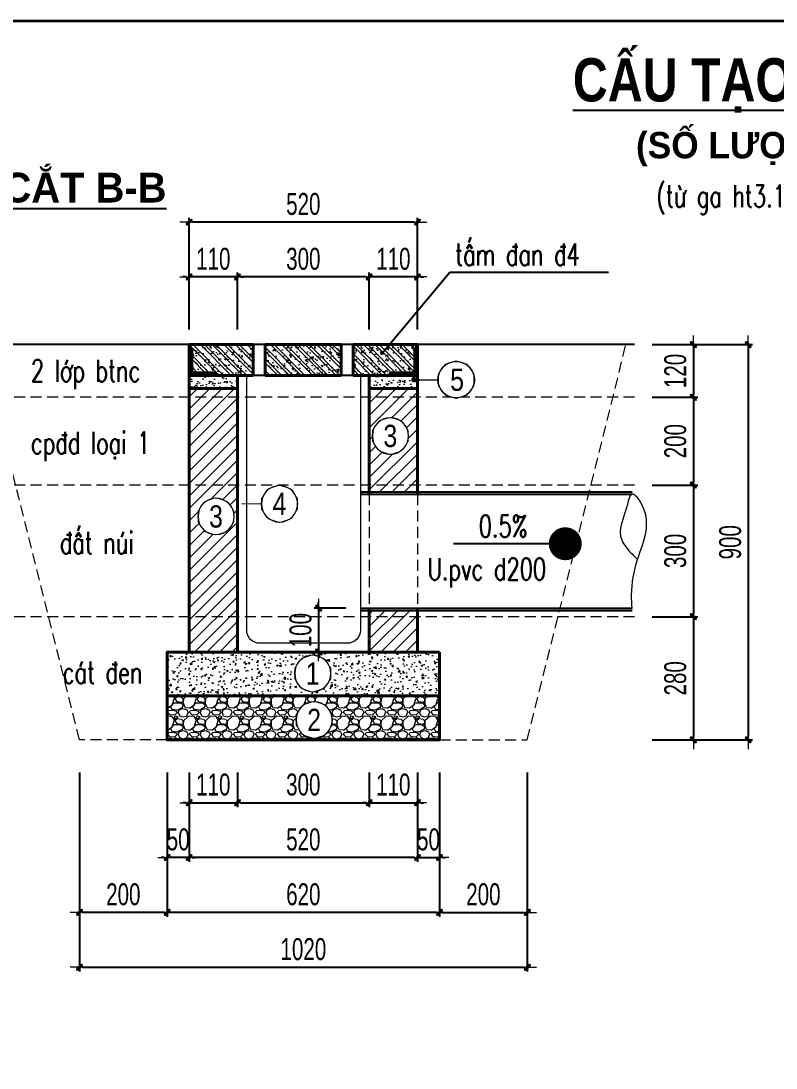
# Model space of a CAD drawing. Header units: inches. Extents: x -676 to 53517, y -16349 to 46516.
# Drawn here: x 27453 to 29173, y 11571 to 13956 of the extents above; entities that cross this region are included whole.
import ezdxf
from ezdxf.enums import TextEntityAlignment as Align

# ---------------------------------------------------------------- set-up
doc = ezdxf.new("R2010")
doc.units = ezdxf.units.IN
doc.header["$MEASUREMENT"] = 0
doc.set_wipeout_variables(frame=1)
doc.linetypes.add('HIDDEN', pattern=[0.375, 0.25, -0.125])
for name, color, linetype, lineweight in [('2 - Text2', 2, 'Continuous', 20), ('dim', 144, 'Continuous', 13), ('EG Net thay', 7, 'Continuous', 25), ('LC Dim', 8, 'Continuous', 18), ('LC Hatch', 252, 'Continuous', 9), ('LC ISO', 153, 'Continuous', 13), ('LC MANH DUT', 35, 'HIDDEN', 5), ('LC Net dam2', 6, 'Continuous', 40), ('LC Net manh', 9, 'Continuous', 5), ('LC Net thay', 7, 'Continuous', 25), ('LC Text1', 3, 'Continuous', 20), ('LC Text2', 7, 'Continuous', 25), ('THEP', 1, 'Continuous', 35)]:
    doc.layers.add(name, color=color, linetype=linetype, lineweight=lineweight)
doc.layers.add('ENTTNTHIETKE1', color=2, linetype='Continuous')
doc.styles.add('EG 1', font='')
doc.styles.add('General text 2', font='arial.ttf')
doc.styles.add('HOATBIF', font='hoatbif.shx', dxfattribs={"width": 0.7})
doc.styles.add('LC 1', font='')
doc.styles.add('LC 3', font='vnsimli.shx', dxfattribs={"width": 0.75})
doc.styles.add('LC3', font='', dxfattribs={"width": 0.8})
doc.styles.add('TXTDIM', font='', dxfattribs={"width": 0.7})
doc.styles.get('EG 1').set_extended_font_data('.VnAvantH', bold=True)
doc.styles.get('LC 1').set_extended_font_data('.VnAvantH', bold=True)
doc.styles.get('LC3').set_extended_font_data('.VnArialH', bold=True)
doc.styles.get('TXTDIM').set_extended_font_data('.VnArial')
doc.dimstyles.new('1-100(1-25)', dxfattribs={"dimscale": 25, "dimtxt": 2.5, "dimasz": 0.35, "dimexe": 0.5, "dimexo": 0, "dimgap": 0.8, "dimtad": 1, "dimdec": 0, "dimzin": 0, "dimdsep": 46, "dimtxsty": 'HOATBIF', "dimblk1": 'DOT', "dimblk2": 'DOT', "dimsah": 1, "dimcen": -1, "dimdle": 1, "dimclrd": 256, "dimclre": 256, "dimclrt": 4, "dimadec": 3, "dimazin": 2, "dimtfac": 0.333333, "dimtdec": 0, "dimtix": 1, "dimtmove": 2, "dimatfit": 3, "dimldrblk": 'DOT', "dimfxl": 1, "dimtvp": 0.833333, "dimtolj": 1, "dimtzin": 0, "dimarcsym": 0})
doc.dimstyles.new('DIM25', dxfattribs={"dimscale": 25, "dimtxt": 2.5, "dimasz": 0.3, "dimexe": 0.5, "dimexo": 0, "dimgap": 0.5, "dimtad": 1, "dimdec": 0, "dimzin": 12, "dimdsep": 46, "dimtxsty": 'TXTDIM', "dimblk": 'SLASH', "dimcen": 1.5, "dimclrd": 144, "dimclre": 144, "dimclrt": 1, "dimadec": 0, "dimazin": 0, "dimtfac": 1, "dimtdec": 0, "dimtix": 1, "dimtmove": 0, "dimatfit": 3, "dimldrblk": 'DOT', "dimfxl": 2, "dimtolj": 1, "dimtzin": 0, "dimlwd": 9, "dimlwe": 9, "dimarcsym": 1})

# ---------------------------------------------------------------- blocks, each defined once
blk = doc.blocks.new('*U66')
at = {"layer": 'Defpoints'}
blk.add_lwpolyline([(0, 4.25), (-2.5, 3.44), (-4.04, 1.31), (-4.04, -1.31), (-2.5, -3.44), (0, -4.25), (2.5, -3.44), (4.04, -1.31), (4.04, 1.31), (2.5, 3.44)], close=True, dxfattribs=at)
at = {"layer": 'LC Text1', "style": 'General text 2', "width": 0.8, "flags": 8}
blk.add_attdef('SYMBOL', text='', height=5.2, dxfattribs=at).set_placement((0, 0), align=Align.MIDDLE_CENTER)
blk.add_wipeout([(0, 4.25), (-2.5, 3.44), (-4.04, 1.31), (-4.04, -1.31), (-2.5, -3.44), (0, -4.25), (2.5, -3.44), (4.04, -1.31), (4.04, 1.31), (2.5, 3.44)]).dxf.layer = 'LC Net manh'
at = {"layer": 'LC ISO'}
blk.add_circle((0, 0), 4.25, dxfattribs=at)
blk = doc.blocks.new('DOT')
at = {"layer": 'LC Dim', "color": 4}
blk.add_line((-1, -1), (1, 1), dxfattribs=at)
at = {"layer": 'LC Dim'}
blk.add_line((-3, 0), (3, 0), dxfattribs=at)
at = {"layer": 'LC Dim', "color": 4}
blk.add_lwpolyline([(0.5, 1), (-1, -0.5), (-0.5, -1), (1, 0.5)], close=True, dxfattribs=at)
blk = doc.blocks.new('*D515')
at = {"layer": 'Defpoints', "color": 0, "transparency": 16777216}
for p in [(28246.4, 13373.2), (28246.4, 13253.1), (28356.4, 13253.1)]:
    blk.add_point(p, dxfattribs=at)
at = {"layer": 'LC Dim', "lineweight": -2, "transparency": 16777216}
for p, q in [((28239.4, 13373.2), (28232.4, 13373.2)), ((28246.4, 13253.1), (28246.4, 13383.2)), ((28356.4, 13373.2), (28246.4, 13373.2)), ((28356.4, 13253.1), (28356.4, 13383.2)), ((28363.4, 13373.2), (28370.4, 13373.2))]:
    blk.add_line(p, q, dxfattribs=at)
at = {"layer": 'LC Dim', "lineweight": -2, "transparency": 16777216, "xscale": 7, "yscale": 7, "zscale": 7}
blk.add_blockref('DOT', (28246.4, 13373.2), dxfattribs=at)
at = {"layer": 'LC Dim', "lineweight": -2, "transparency": 16777216, "xscale": 7, "yscale": 7, "zscale": 7, "rotation": 180}
blk.add_blockref('DOT', (28356.4, 13373.2), dxfattribs=at)
at = {"layer": 'LC Dim', "color": 4, "transparency": 16777216, "insert": (28301.4, 13414.2), "char_height": 50, "attachment_point": 5, "style": 'HOATBIF'}
blk.add_mtext('\\A1;110', dxfattribs=at)
blk = doc.blocks.new('_Dot')
at = {"color": 0, "linetype": 'ByBlock', "lineweight": -2}
blk.add_line((-0.5, 0), (-1, 0), dxfattribs=at)
at = {"color": 0, "linetype": 'ByBlock', "const_width": 0.5}
blk.add_lwpolyline([(-0.25, 0, 1), (0.25, 0, 1)], format="xyb", close=True, dxfattribs=at)
blk = doc.blocks.new('*D516')
at = {"layer": 'Defpoints', "color": 0, "transparency": 16777216}
for p in [(27946.4, 13373.2), (27946.4, 13253.1), (28246.4, 13253.1)]:
    blk.add_point(p, dxfattribs=at)
at = {"layer": 'LC Dim', "lineweight": -2, "transparency": 16777216}
for p, q in [((27946.4, 13253.1), (27946.4, 13383.2)), ((28239.4, 13373.2), (27953.4, 13373.2)), ((28246.4, 13253.1), (28246.4, 13383.2))]:
    blk.add_line(p, q, dxfattribs=at)
at = {"layer": 'LC Dim', "lineweight": -2, "transparency": 16777216, "xscale": 7, "yscale": 7, "zscale": 7, "rotation": 180}
blk.add_blockref('DOT', (27946.4, 13373.2), dxfattribs=at)
at = {"layer": 'LC Dim', "lineweight": -2, "transparency": 16777216, "xscale": 7, "yscale": 7, "zscale": 7}
blk.add_blockref('DOT', (28246.4, 13373.2), dxfattribs=at)
at = {"layer": 'LC Dim', "color": 4, "transparency": 16777216, "insert": (28096.4, 13414.2), "char_height": 50, "attachment_point": 5, "style": 'HOATBIF'}
blk.add_mtext('\\A1;300', dxfattribs=at)
blk = doc.blocks.new('*D517')
at = {"layer": 'Defpoints', "color": 0, "transparency": 16777216}
for p in [(27836.4, 13373.2), (27836.4, 13253.1), (27946.4, 13253.1)]:
    blk.add_point(p, dxfattribs=at)
at = {"layer": 'LC Dim', "lineweight": -2, "transparency": 16777216}
for p, q in [((27829.4, 13373.2), (27822.4, 13373.2)), ((27836.4, 13253.1), (27836.4, 13383.2)), ((27946.4, 13373.2), (27836.4, 13373.2)), ((27946.4, 13253.1), (27946.4, 13383.2)), ((27953.4, 13373.2), (27960.4, 13373.2))]:
    blk.add_line(p, q, dxfattribs=at)
at = {"layer": 'LC Dim', "lineweight": -2, "transparency": 16777216, "xscale": 7, "yscale": 7, "zscale": 7}
blk.add_blockref('DOT', (27836.4, 13373.2), dxfattribs=at)
at = {"layer": 'LC Dim', "lineweight": -2, "transparency": 16777216, "xscale": 7, "yscale": 7, "zscale": 7, "rotation": 180}
blk.add_blockref('DOT', (27946.4, 13373.2), dxfattribs=at)
at = {"layer": 'LC Dim', "color": 4, "transparency": 16777216, "insert": (27891.4, 13414.2), "char_height": 50, "attachment_point": 5, "style": 'HOATBIF'}
blk.add_mtext('\\A1;110', dxfattribs=at)
blk = doc.blocks.new('*D518')
at = {"layer": 'Defpoints', "color": 0, "transparency": 16777216}
for p in [(27836.4, 13498.2), (27836.4, 13253.1), (28356.4, 13253.1)]:
    blk.add_point(p, dxfattribs=at)
at = {"layer": 'LC Dim', "lineweight": -2, "transparency": 16777216}
for p, q in [((27836.4, 13253.1), (27836.4, 13508.2)), ((28356.4, 13253.1), (28356.4, 13508.2)), ((28349.4, 13498.2), (27843.4, 13498.2))]:
    blk.add_line(p, q, dxfattribs=at)
at = {"layer": 'LC Dim', "lineweight": -2, "transparency": 16777216, "xscale": 7, "yscale": 7, "zscale": 7, "rotation": 180}
blk.add_blockref('DOT', (27836.4, 13498.2), dxfattribs=at)
at = {"layer": 'LC Dim', "lineweight": -2, "transparency": 16777216, "xscale": 7, "yscale": 7, "zscale": 7}
blk.add_blockref('DOT', (28356.4, 13498.2), dxfattribs=at)
at = {"layer": 'LC Dim', "color": 4, "transparency": 16777216, "insert": (28096.4, 13539.2), "char_height": 50, "attachment_point": 5, "style": 'HOATBIF'}
blk.add_mtext('\\A1;520', dxfattribs=at)
blk = doc.blocks.new('*D519')
at = {"layer": 'Defpoints', "color": 0, "transparency": 16777216}
for p in [(27836.4, 12244.4), (28356.4, 12244.4), (27836.4, 12050.3)]:
    blk.add_point(p, dxfattribs=at)
at = {"layer": 'LC Dim', "lineweight": -2, "transparency": 16777216}
for p, q in [((27836.4, 12244.4), (27836.4, 12040.3)), ((28356.4, 12244.4), (28356.4, 12040.3)), ((28349.4, 12050.3), (27843.4, 12050.3))]:
    blk.add_line(p, q, dxfattribs=at)
at = {"layer": 'LC Dim', "lineweight": -2, "transparency": 16777216, "xscale": 7, "yscale": 7, "zscale": 7, "rotation": 180}
blk.add_blockref('DOT', (27836.4, 12050.3), dxfattribs=at)
at = {"layer": 'LC Dim', "lineweight": -2, "transparency": 16777216, "xscale": 7, "yscale": 7, "zscale": 7}
blk.add_blockref('DOT', (28356.4, 12050.3), dxfattribs=at)
at = {"layer": 'LC Dim', "color": 4, "transparency": 16777216, "insert": (28096.4, 12091.3), "char_height": 50, "attachment_point": 5, "style": 'HOATBIF'}
blk.add_mtext('\\A1;520', dxfattribs=at)
blk = doc.blocks.new('*D520')
at = {"layer": 'Defpoints', "color": 0, "transparency": 16777216}
for p in [(27786.4, 12244.4), (27836.4, 12244.4), (27786.4, 12050.3)]:
    blk.add_point(p, dxfattribs=at)
at = {"layer": 'LC Dim', "lineweight": -2, "transparency": 16777216}
for p, q in [((27786.4, 12244.4), (27786.4, 12040.3)), ((27836.4, 12244.4), (27836.4, 12040.3)), ((27779.4, 12050.3), (27772.4, 12050.3)), ((27836.4, 12050.3), (27786.4, 12050.3)), ((27843.4, 12050.3), (27850.4, 12050.3))]:
    blk.add_line(p, q, dxfattribs=at)
at = {"layer": 'LC Dim', "lineweight": -2, "transparency": 16777216, "xscale": 7, "yscale": 7, "zscale": 7}
blk.add_blockref('DOT', (27786.4, 12050.3), dxfattribs=at)
at = {"layer": 'LC Dim', "lineweight": -2, "transparency": 16777216, "xscale": 7, "yscale": 7, "zscale": 7, "rotation": 180}
blk.add_blockref('DOT', (27836.4, 12050.3), dxfattribs=at)
at = {"layer": 'LC Dim', "color": 4, "transparency": 16777216, "insert": (27811.4, 12091.3), "char_height": 50, "attachment_point": 5, "style": 'HOATBIF'}
blk.add_mtext('\\A1;50', dxfattribs=at)
blk = doc.blocks.new('*D521')
at = {"layer": 'Defpoints', "color": 0, "transparency": 16777216}
for p in [(28356.4, 12244.4), (28406.4, 12244.4), (28406.4, 12050.3)]:
    blk.add_point(p, dxfattribs=at)
at = {"layer": 'LC Dim', "lineweight": -2, "transparency": 16777216}
for p, q in [((28356.4, 12244.4), (28356.4, 12040.3)), ((28406.4, 12244.4), (28406.4, 12040.3)), ((28349.4, 12050.3), (28342.4, 12050.3)), ((28356.4, 12050.3), (28406.4, 12050.3)), ((28413.4, 12050.3), (28420.4, 12050.3))]:
    blk.add_line(p, q, dxfattribs=at)
at = {"layer": 'LC Dim', "lineweight": -2, "transparency": 16777216, "xscale": 7, "yscale": 7, "zscale": 7}
blk.add_blockref('DOT', (28356.4, 12050.3), dxfattribs=at)
at = {"layer": 'LC Dim', "lineweight": -2, "transparency": 16777216, "xscale": 7, "yscale": 7, "zscale": 7, "rotation": 180}
blk.add_blockref('DOT', (28406.4, 12050.3), dxfattribs=at)
at = {"layer": 'LC Dim', "color": 4, "transparency": 16777216, "insert": (28381.4, 12091.3), "char_height": 50, "attachment_point": 5, "style": 'HOATBIF'}
blk.add_mtext('\\A1;50', dxfattribs=at)
blk = doc.blocks.new('*D522')
at = {"layer": 'Defpoints', "color": 0, "transparency": 16777216}
for p in [(27836.4, 12244.4), (27946.4, 12244.4), (27946.4, 12175.3)]:
    blk.add_point(p, dxfattribs=at)
at = {"layer": 'LC Dim', "lineweight": -2, "transparency": 16777216}
for p, q in [((27836.4, 12244.4), (27836.4, 12165.3)), ((27946.4, 12244.4), (27946.4, 12165.3)), ((27829.4, 12175.3), (27822.4, 12175.3)), ((27836.4, 12175.3), (27946.4, 12175.3)), ((27953.4, 12175.3), (27960.4, 12175.3))]:
    blk.add_line(p, q, dxfattribs=at)
at = {"layer": 'LC Dim', "lineweight": -2, "transparency": 16777216, "xscale": 7, "yscale": 7, "zscale": 7}
blk.add_blockref('DOT', (27836.4, 12175.3), dxfattribs=at)
at = {"layer": 'LC Dim', "lineweight": -2, "transparency": 16777216, "xscale": 7, "yscale": 7, "zscale": 7, "rotation": 180}
blk.add_blockref('DOT', (27946.4, 12175.3), dxfattribs=at)
at = {"layer": 'LC Dim', "color": 4, "transparency": 16777216, "insert": (27891.4, 12216.3), "char_height": 50, "attachment_point": 5, "style": 'HOATBIF'}
blk.add_mtext('\\A1;110', dxfattribs=at)
blk = doc.blocks.new('*D523')
at = {"layer": 'Defpoints', "color": 0, "transparency": 16777216}
for p in [(27946.4, 12244.4), (28246.2, 12244.4), (28246.2, 12175.3)]:
    blk.add_point(p, dxfattribs=at)
at = {"layer": 'LC Dim', "lineweight": -2, "transparency": 16777216}
for p, q in [((27946.4, 12244.4), (27946.4, 12165.3)), ((28246.2, 12244.4), (28246.2, 12165.3)), ((27953.4, 12175.3), (28239.2, 12175.3))]:
    blk.add_line(p, q, dxfattribs=at)
at = {"layer": 'LC Dim', "lineweight": -2, "transparency": 16777216, "xscale": 7, "yscale": 7, "zscale": 7, "rotation": 180}
blk.add_blockref('DOT', (27946.4, 12175.3), dxfattribs=at)
at = {"layer": 'LC Dim', "lineweight": -2, "transparency": 16777216, "xscale": 7, "yscale": 7, "zscale": 7}
blk.add_blockref('DOT', (28246.2, 12175.3), dxfattribs=at)
at = {"layer": 'LC Dim', "color": 4, "transparency": 16777216, "insert": (28096.3, 12216.3), "char_height": 50, "attachment_point": 5, "style": 'HOATBIF'}
blk.add_mtext('\\A1;300', dxfattribs=at)
blk = doc.blocks.new('*D524')
at = {"layer": 'Defpoints', "color": 0, "transparency": 16777216}
for p in [(28246.2, 12244.4), (28356.2, 12244.4), (28356.2, 12175.3)]:
    blk.add_point(p, dxfattribs=at)
at = {"layer": 'LC Dim', "lineweight": -2, "transparency": 16777216}
for p, q in [((28246.2, 12244.4), (28246.2, 12165.3)), ((28356.2, 12244.4), (28356.2, 12165.3)), ((28239.2, 12175.3), (28232.2, 12175.3)), ((28246.2, 12175.3), (28356.2, 12175.3)), ((28363.2, 12175.3), (28370.2, 12175.3))]:
    blk.add_line(p, q, dxfattribs=at)
at = {"layer": 'LC Dim', "lineweight": -2, "transparency": 16777216, "xscale": 7, "yscale": 7, "zscale": 7}
blk.add_blockref('DOT', (28246.2, 12175.3), dxfattribs=at)
at = {"layer": 'LC Dim', "lineweight": -2, "transparency": 16777216, "xscale": 7, "yscale": 7, "zscale": 7, "rotation": 180}
blk.add_blockref('DOT', (28356.2, 12175.3), dxfattribs=at)
at = {"layer": 'LC Dim', "color": 4, "transparency": 16777216, "insert": (28301.2, 12216.3), "char_height": 50, "attachment_point": 5, "style": 'HOATBIF'}
blk.add_mtext('\\A1;110', dxfattribs=at)
blk = doc.blocks.new('*D529')
at = {"layer": 'Defpoints', "color": 0, "transparency": 16777216}
for p in [(28406.4, 12244.4), (28606.4, 12244.4), (28606.4, 11925.3)]:
    blk.add_point(p, dxfattribs=at)
at = {"layer": 'LC Dim', "lineweight": -2, "transparency": 16777216}
for p, q in [((28406.4, 12244.4), (28406.4, 11915.3)), ((28606.4, 12244.4), (28606.4, 11915.3)), ((28413.4, 11925.3), (28599.4, 11925.3))]:
    blk.add_line(p, q, dxfattribs=at)
at = {"layer": 'LC Dim', "lineweight": -2, "transparency": 16777216, "xscale": 7, "yscale": 7, "zscale": 7, "rotation": 180}
blk.add_blockref('DOT', (28406.4, 11925.3), dxfattribs=at)
at = {"layer": 'LC Dim', "lineweight": -2, "transparency": 16777216, "xscale": 7, "yscale": 7, "zscale": 7}
blk.add_blockref('DOT', (28606.4, 11925.3), dxfattribs=at)
at = {"layer": 'LC Dim', "color": 4, "transparency": 16777216, "insert": (28506.4, 11966.3), "char_height": 50, "attachment_point": 5, "style": 'HOATBIF'}
blk.add_mtext('\\A1;200', dxfattribs=at)
blk = doc.blocks.new('*D531')
at = {"layer": 'Defpoints', "color": 0, "transparency": 16777216}
for p in [(28192.9, 12618.5), (28131.2, 12518.5), (28192.9, 12518.5)]:
    blk.add_point(p, dxfattribs=at)
at = {"layer": 'LC Dim', "lineweight": -2, "transparency": 16777216}
for p, q in [((28131.2, 12625.5), (28131.2, 12632.5)), ((28192.9, 12618.5), (28121.2, 12618.5)), ((28131.2, 12618.5), (28131.2, 12518.5)), ((28192.9, 12518.5), (28121.2, 12518.5)), ((28131.2, 12511.5), (28131.2, 12504.5))]:
    blk.add_line(p, q, dxfattribs=at)
at = {"layer": 'LC Dim', "lineweight": -2, "transparency": 16777216, "xscale": 7, "yscale": 7, "zscale": 7}
for p, rotation in [((28131.2, 12618.5), 270), ((28131.2, 12518.5), 90)]:
    blk.add_blockref('DOT', p, dxfattribs=dict(at, rotation=rotation))
at = {"layer": 'LC Dim', "color": 4, "transparency": 16777216, "insert": (28090.2, 12568.5), "char_height": 50, "attachment_point": 5, "rotation": 90, "style": 'HOATBIF'}
blk.add_mtext('\\A1;100', dxfattribs=at)
blk = doc.blocks.new('khung vpn')
at = {"layer": 'THEP'}
blk.add_lwpolyline([(52555.832, -4234.474), (52502.459, -4234.474), (52502.459, -4196.073), (52555.832, -4196.073)], close=True, dxfattribs=at)
blk = doc.blocks.new('TIEUDE2')
at = {"layer": 'LC Text2', "color": 7, "style": 'LC 1'}
blk.add_attdef('%%UTIªU§Ò', text='', height=3.5, dxfattribs=at).set_placement((0, 0), align=Align.BOTTOM_CENTER)
blk.add_attdef('TL', text='', height=2.2, dxfattribs=at).set_placement((0, -1.8), align=Align.TOP_CENTER)
blk = doc.blocks.new('TIEUDE1')
at = {"layer": '2 - Text2', "color": 7, "style": 'EG 1'}
blk.add_attdef('TIªU§Ò', text='', height=5, dxfattribs=at).set_placement((0, 0), align=Align.BOTTOM_CENTER)
blk.add_attdef('TL', text='', height=3, dxfattribs=at).set_placement((0, -2), align=Align.TOP_CENTER)
blk = doc.blocks.new('*D566')
at = {"layer": 'Defpoints', "color": 0, "transparency": 16777216}
for p in [(27786.4, 12244.4), (28406.4, 12244.4), (27786.4, 11925.3)]:
    blk.add_point(p, dxfattribs=at)
at = {"layer": 'LC Dim', "lineweight": -2, "transparency": 16777216}
for p, q in [((27786.4, 12244.4), (27786.4, 11915.3)), ((28406.4, 12244.4), (28406.4, 11915.3)), ((28399.4, 11925.3), (27793.4, 11925.3))]:
    blk.add_line(p, q, dxfattribs=at)
at = {"layer": 'LC Dim', "lineweight": -2, "transparency": 16777216, "xscale": 7, "yscale": 7, "zscale": 7, "rotation": 180}
blk.add_blockref('DOT', (27786.4, 11925.3), dxfattribs=at)
at = {"layer": 'LC Dim', "lineweight": -2, "transparency": 16777216, "xscale": 7, "yscale": 7, "zscale": 7}
blk.add_blockref('DOT', (28406.4, 11925.3), dxfattribs=at)
at = {"layer": 'LC Dim', "color": 4, "transparency": 16777216, "insert": (28096.4, 11966.3), "char_height": 50, "attachment_point": 5, "style": 'HOATBIF'}
blk.add_mtext('\\A1;620', dxfattribs=at)
blk = doc.blocks.new('*D567')
at = {"layer": 'Defpoints', "color": 0, "transparency": 16777216}
for p in [(27586.6, 12244.4), (28606.4, 12244.4), (28606.4, 11800.3)]:
    blk.add_point(p, dxfattribs=at)
at = {"layer": 'LC Dim', "lineweight": -2, "transparency": 16777216}
for p, q in [((27586.6, 12244.4), (27586.6, 11790.3)), ((28606.4, 12244.4), (28606.4, 11790.3)), ((27593.6, 11800.3), (28599.4, 11800.3))]:
    blk.add_line(p, q, dxfattribs=at)
at = {"layer": 'LC Dim', "lineweight": -2, "transparency": 16777216, "xscale": 7, "yscale": 7, "zscale": 7, "rotation": 180}
blk.add_blockref('DOT', (27586.6, 11800.3), dxfattribs=at)
at = {"layer": 'LC Dim', "lineweight": -2, "transparency": 16777216, "xscale": 7, "yscale": 7, "zscale": 7}
blk.add_blockref('DOT', (28606.4, 11800.3), dxfattribs=at)
at = {"layer": 'LC Dim', "color": 4, "transparency": 16777216, "insert": (28096.5, 11841.3), "char_height": 50, "attachment_point": 5, "style": 'HOATBIF'}
blk.add_mtext('\\A1;1020', dxfattribs=at)
blk = doc.blocks.new('*D570')
at = {"layer": 'Defpoints', "color": 0, "transparency": 16777216}
for p in [(27586.6, 12244.4), (27786.4, 12244.4), (27586.6, 11925.3)]:
    blk.add_point(p, dxfattribs=at)
at = {"layer": 'LC Dim', "lineweight": -2, "transparency": 16777216}
for p, q in [((27586.6, 12244.4), (27586.6, 11915.3)), ((27786.4, 12244.4), (27786.4, 11915.3)), ((27779.4, 11925.3), (27593.6, 11925.3))]:
    blk.add_line(p, q, dxfattribs=at)
at = {"layer": 'LC Dim', "lineweight": -2, "transparency": 16777216, "xscale": 7, "yscale": 7, "zscale": 7, "rotation": 180}
blk.add_blockref('DOT', (27586.6, 11925.3), dxfattribs=at)
at = {"layer": 'LC Dim', "lineweight": -2, "transparency": 16777216, "xscale": 7, "yscale": 7, "zscale": 7}
blk.add_blockref('DOT', (27786.4, 11925.3), dxfattribs=at)
at = {"layer": 'LC Dim', "color": 4, "transparency": 16777216, "insert": (27686.5, 11966.3), "char_height": 50, "attachment_point": 5, "style": 'HOATBIF'}
blk.add_mtext('\\A1;200', dxfattribs=at)
blk = doc.blocks.new('SLASH')
at = {"layer": 'dim', "color": 16, "linetype": 'Continuous'}
for p, q in [((-1.2, 0), (1.2, 0)), ((-0.6, -0.6), (0.6, 0.6))]:
    blk.add_line(p, q, dxfattribs=at)
blk = doc.blocks.new('*D571')
at = {"layer": 'Defpoints', "color": 0, "transparency": 16777216}
for p in [(28890.5, 13219), (28890.5, 13099), (28984.5, 13099)]:
    blk.add_point(p, dxfattribs=at)
at = {"layer": 'LC Dim', "lineweight": -2, "transparency": 16777216}
for p, q in [((28890.5, 13219), (28994.5, 13219)), ((28984.5, 13212), (28984.5, 13106)), ((28890.5, 13099), (28994.5, 13099))]:
    blk.add_line(p, q, dxfattribs=at)
at = {"layer": 'LC Dim', "lineweight": -2, "transparency": 16777216, "xscale": 7, "yscale": 7, "zscale": 7}
for p, rotation in [((28984.5, 13219), 90), ((28984.5, 13099), 270)]:
    blk.add_blockref('DOT', p, dxfattribs=dict(at, rotation=rotation))
at = {"layer": 'LC Dim', "color": 4, "transparency": 16777216, "insert": (28943.5, 13159), "char_height": 50, "attachment_point": 5, "rotation": 90, "style": 'HOATBIF'}
blk.add_mtext('\\A1;120', dxfattribs=at)
blk = doc.blocks.new('*D572')
at = {"layer": 'Defpoints', "color": 0, "transparency": 16777216}
for p in [(28890.5, 13099), (28890.5, 12899), (28984.5, 12899)]:
    blk.add_point(p, dxfattribs=at)
at = {"layer": 'LC Dim', "lineweight": -2, "transparency": 16777216}
for p, q in [((28890.5, 13099), (28994.5, 13099)), ((28984.5, 13092), (28984.5, 12906)), ((28890.5, 12899), (28994.5, 12899))]:
    blk.add_line(p, q, dxfattribs=at)
at = {"layer": 'LC Dim', "lineweight": -2, "transparency": 16777216, "xscale": 7, "yscale": 7, "zscale": 7}
for p, rotation in [((28984.5, 13099), 90), ((28984.5, 12899), 270)]:
    blk.add_blockref('DOT', p, dxfattribs=dict(at, rotation=rotation))
at = {"layer": 'LC Dim', "color": 4, "transparency": 16777216, "insert": (28943.5, 12999), "char_height": 50, "attachment_point": 5, "rotation": 90, "style": 'HOATBIF'}
blk.add_mtext('\\A1;200', dxfattribs=at)
blk = doc.blocks.new('*D573')
at = {"layer": 'Defpoints', "color": 0, "transparency": 16777216}
for p in [(28890.5, 12898.984968), (28890.5, 12598.984968), (28984.5, 12598.984968)]:
    blk.add_point(p, dxfattribs=at)
at = {"layer": 'LC Dim', "lineweight": -2, "transparency": 16777216}
for p, q in [((28890.5, 12898.984968), (28994.5, 12898.984968)), ((28984.5, 12891.984968), (28984.5, 12605.984968)), ((28890.5, 12598.984968), (28994.5, 12598.984968))]:
    blk.add_line(p, q, dxfattribs=at)
at = {"layer": 'LC Dim', "lineweight": -2, "transparency": 16777216, "xscale": 7, "yscale": 7, "zscale": 7}
for p, rotation in [((28984.5, 12898.984968), 90), ((28984.5, 12598.984968), 270)]:
    blk.add_blockref('DOT', p, dxfattribs=dict(at, rotation=rotation))
at = {"layer": 'LC Dim', "color": 4, "transparency": 16777216, "insert": (28943.5, 12748.984968), "char_height": 50, "attachment_point": 5, "rotation": 90, "style": 'HOATBIF'}
blk.add_mtext('\\A1;300', dxfattribs=at)
blk = doc.blocks.new('*D574')
at = {"layer": 'Defpoints', "color": 0, "transparency": 16777216}
for p in [(28890.5, 12599), (28890.5, 12318.5), (28984.5, 12318.5)]:
    blk.add_point(p, dxfattribs=at)
at = {"layer": 'LC Dim', "lineweight": -2, "transparency": 16777216}
for p, q in [((28890.5, 12599), (28994.5, 12599)), ((28984.5, 12592), (28984.5, 12325.5)), ((28890.5, 12318.5), (28994.5, 12318.5))]:
    blk.add_line(p, q, dxfattribs=at)
at = {"layer": 'LC Dim', "lineweight": -2, "transparency": 16777216, "xscale": 7, "yscale": 7, "zscale": 7}
for p, rotation in [((28984.5, 12599), 90), ((28984.5, 12318.5), 270)]:
    blk.add_blockref('DOT', p, dxfattribs=dict(at, rotation=rotation))
at = {"layer": 'LC Dim', "color": 4, "transparency": 16777216, "insert": (28943.5, 12458.7), "char_height": 50, "attachment_point": 5, "rotation": 90, "style": 'HOATBIF'}
blk.add_mtext('\\A1;280', dxfattribs=at)
blk = doc.blocks.new('*D575')
at = {"layer": 'Defpoints', "color": 0, "transparency": 16777216}
for p in [(28890.5, 13219), (28890.5, 12318.5), (29109.5, 12318.5)]:
    blk.add_point(p, dxfattribs=at)
at = {"layer": 'LC Dim', "lineweight": -2, "transparency": 16777216}
for p, q in [((28890.5, 13219), (29119.5, 13219)), ((29109.5, 13212), (29109.5, 12325.5)), ((28890.5, 12318.5), (29119.5, 12318.5))]:
    blk.add_line(p, q, dxfattribs=at)
at = {"layer": 'LC Dim', "lineweight": -2, "transparency": 16777216, "xscale": 7, "yscale": 7, "zscale": 7}
for p, rotation in [((29109.5, 13219), 90), ((29109.5, 12318.5), 270)]:
    blk.add_blockref('DOT', p, dxfattribs=dict(at, rotation=rotation))
at = {"layer": 'LC Dim', "color": 4, "transparency": 16777216, "insert": (29068.5, 12768.7), "char_height": 50, "attachment_point": 5, "rotation": 90, "style": 'HOATBIF'}
blk.add_mtext('\\A1;900', dxfattribs=at)

msp = doc.modelspace()

# ---------------------------------------------------------------- hatches: boundary and pattern name
at = {"layer": 'LC Hatch'}
h = msp.add_hatch(dxfattribs=at)
h.set_pattern_fill('BTCT', color=256, scale=5, angle=90, style=0)
h.set_pattern_definition([(140, (-152097.527, -11343.132), (3.1376067, 35.863009), [3.75, -41.25]), (85, (-152097.527, -11343.132), (-37.609607, -6.937567), [3, -33]), (190.4514, (-152097.265, -11340.143), (-34.471977, 28.925469), [3.1870095, -35.0571056]), (136.1842, (-152107.527, -11343.13), (8.275951, 53.362052), [5.625, -61.875]), (186.6356, (-152106.837, -11338.685), (-48.705894, 46.733135), [4.780514, -52.58565]), (81.1842, (-152107.527, -11343.13), (-48.70593, 46.733097), [4.5, -49.5]), (111, (-152105.027, -11338.132), (20.1309445, 29.8453526), [3.75, -41.25]), (56, (-152105.027, -11338.132), (-36.257502, 12.1657666), [3, -33]), (161.4514, (-152103.35, -11335.645), (-16.126525, 42.0111314), [3.1870095, -35.0571056]), (127.5, (-152097.527, -11343.132), (-16.6446927, 0.6079928), [0, -32.6, 0, -33.5, 0, -33.125]), (97.5, (-152097.527, -11343.132), (-19.7205856, 13.1534769), [0, -19.1, 0, -31.85, 0, -12.625]), (57.5, (-152097.527, -11354.282), (1.1277436, 26.6911218), [0, -12.5, 0, -39, 0, -51.75]), (47.5, (-152097.527, -11359.282), (-5.005249, 29.1593085), [0, -16.25, 0, -25.9, 0, -36.75]), (135, (-152097.527, -11343.132), (-13.2582521, -13.2582521), []), (135, (-152097.527, -11334.293), (-13.2582521, -13.2582521), [])])
h.paths.add_polyline_path([(28209.5, 13219), (28356.2, 13219), (28356.2, 13149), (28209.5, 13149)])
h.paths.add_polyline_path([(28009.5, 13219), (28182.5, 13219), (28182.5, 13149), (28009.5, 13149)])
h.paths.add_polyline_path([(27836.2, 13219), (27982.5, 13219), (27982.5, 13149), (27836.2, 13149)])
h = msp.add_hatch(dxfattribs=at)
h.set_pattern_fill('AR-SAND', color=256, scale=10, style=0)
h.set_pattern_definition([(37.5, (-68327.226, -469.753), (-0.6299336, 19.2682377), [0, -15.2, 0, -17, 0, -16.25]), (7.5, (-68327.226, -469.753), (17.697767, 28.2214607), [0, -8.2, 0, -13.7, 0, -5.25]), (327.5, (-68339.526, -469.753), (31.1414186, 0.0565905), [0, -5, 0, -18, 0, -23.5]), (317.5, (-68339.526, -469.753), (30.061266, 8.776756), [0, -2.5, 0, -11.8, 0, -13.5])])
h.paths.add_polyline_path([(28246.2, 13149), (28356.2, 13149), (28356.2, 13119), (28246.2, 13119)])
h.paths.add_polyline_path([(27836.4, 13149), (27899.2, 13149), (27946.4, 13149), (27946.4, 13119), (27836.4, 13119)])
h = msp.add_hatch(dxfattribs=at)
h.set_pattern_fill('ANSI31', color=256, scale=160, style=0)
h.paths.add_polyline_path([(27946.4, 13119), (27836.4, 13119), (27836.4, 12518.5), (27946.4, 12518.5)])
h.paths.add_polyline_path([(28356.2, 13119), (28246.2, 13119), (28246.2, 12883.5), (28356.2, 12883.5)])
h.paths.add_polyline_path([(28356.2, 12613.5), (28246.4, 12613.5), (28246.4, 12578.5), (28246.2, 12518.5), (28356.2, 12518.5)])
h = msp.add_hatch(dxfattribs=at)
h.set_pattern_fill('AR-CONC', color=256, scale=5)
h.set_pattern_definition([(50, (-68327.226, -469.753), (35.863009, -3.137607), [3.75, -41.25]), (355, (-68327.226, -469.753), (-6.937567, 37.609607), [3, -33]), (100.4514, (-68324.238, -470.015), (28.925469, 34.471977), [3.18701, -35.057106]), (46.1842, (-68327.226, -459.753), (53.362052, -8.27595), [5.625, -61.875]), (96.6356, (-68322.78, -460.443), (46.733135, 48.705894), [4.780514, -52.58565]), (351.1842, (-68327.226, -459.753), (46.733097, 48.70593), [4.5, -49.5]), (21, (-68322.226, -462.253), (29.845353, -20.1309445), [3.75, -41.25]), (326, (-68322.226, -462.253), (12.165767, 36.257502), [3, -33]), (71.4514, (-68319.74, -463.93), (42.011131, 16.126525), [3.18701, -35.057106]), (37.5, (-68327.226, -469.753), (0.6079928, 16.6446927), [0, -32.6, 0, -33.5, 0, -33.125]), (7.5, (-68327.226, -469.753), (13.153477, 19.7205856), [0, -19.1, 0, -31.85, 0, -12.625]), (327.5, (-68338.376, -469.753), (26.6911218, -1.1277436), [0, -12.5, 0, -39, 0, -51.75]), (317.5, (-68343.376, -469.753), (29.1593085, 5.005249), [0, -16.25, 0, -25.9, 0, -36.75])])
h.paths.add_polyline_path([(27786.4, 12518.5), (27786.4, 12418.5), (28406.4, 12418.5), (28406.4, 12518.5)])
h = msp.add_hatch(dxfattribs=at)
h.set_pattern_fill('GRAVEL', color=256, scale=50)
h.set_pattern_definition([(228.0128, (-68291.226, -419.7534), (-399.99991161, -450.00006708), [6.7268, -665.9544]), (184.9697, (-68295.7262, -424.7534), (600.000052576, 49.99956535), [11.5434, -1142.79625]), (132.5104, (-68307.2262, -425.7534), (499.99953592, -550.00043369), [8.1394, -805.8016]), (267.2737, (-68326.7262, -438.2534), (49.999800886, 1000.00001475), [10.5119, -1040.6779]), (292.8337, (-68327.2262, -448.7534), (-250.00049527, 599.99982059), [10.30775, -1020.46865]), (357.2737, (-68323.2262, -458.2534), (-1000.00001475, 49.999800886), [10.5119, -1040.6779]), (37.6942, (-68312.7262, -458.7534), (-650.00036728, -499.999520258), [13.90145, -1376.24245]), (72.2553, (-68301.7262, -450.2534), (350.000538135, 1099.999811562), [13.1244, -1299.31605]), (121.4296, (-68297.7262, -437.7534), (-400.00041171, 649.999751825), [10.5475, -1044.20365]), (175.2364, (-68303.226, -428.7534), (550.00004732, -49.99957663), [12.0416, -590.03815]), (222.3974, (-68315.2262, -427.7534), (-600.000367554, -549.9996041), [15.5724, -1541.66875]), (138.8141, (-68277.226, -438.7534), (-350.00014734, 299.99986567), [5.31505, -526.1922]), (171.4692, (-68281.2262, -435.2534), (649.99991424, -100.0003955), [10.11185, -1001.07555]), (225, (-68291.226, -433.753), (-6e-15, -50.000015), [7.07105, -63.6396]), (203.1986, (-68294.726, -427.7534), (249.99998653, 100.00006626), [3.8079, -376.98075]), (291.8014, (-68298.226, -429.253), (-49.9999955, 150.00001365), [5.38515, -263.8731]), (30.9638, (-68296.226, -434.253), (149.9999011, 100.0001242), [8.74645, -282.80115]), (161.5651, (-68288.726, -429.753), (100.0000217, -49.9999202), [6.32455, -151.78935]), (16.3895, (-68327.2262, -429.2534), (500.00010992, 149.99963549), [8.86, -877.14225]), (70.3462, (-68318.7262, -426.7534), (-199.99976237, -550.00010678), [7.43305, -735.8704]), (293.1986, (-68288.726, -419.7534), (-100.00006626, 249.99998653), [7.61575, -373.1729]), (343.6105, (-68285.7262, -426.7534), (-500.00010992, 149.99963549), [8.86, -877.14225]), (339.444, (-68327.226, -460.2534), (-250.00009223, 99.99979982), [8.544, -418.6562]), (294.7751, (-68319.2262, -463.2534), (-249.99960946, 550.00017109), [7.1589, -708.73215]), (66.8014, (-68288.226, -469.7534), (100.00006626, 249.99998653), [7.61575, -373.1729]), (17.354, (-68285.2262, -462.7534), (-650.000100955, -199.99972511), [8.38155, -829.7712]), (69.444, (-68312.726, -469.7534), (-99.99979982, -250.00009223), [4.272, -422.9282]), (101.3099, (-68291.226, -469.753), (-49.9998816, 200.0000376), [2.5495, -252.40145]), (165.9638, (-68291.726, -467.253), (150.0000273, -49.9999029), [10.30775, -195.8475]), (186.009, (-68301.7262, -464.7534), (499.999987545, 49.999965874), [9.5525, -945.69615]), (303.6901, (-68296.226, -438.753), (-50.0000667, 99.9999779), [7.2111, -173.06645]), (353.1572, (-68292.2262, -444.7534), (849.999968274, -100.000399896), [12.5897, -1246.37815]), (60.9454, (-68279.726, -446.2534), (-200.00000136, -350.00001923), [5.1478, -509.6337]), (90, (-68277.226, -441.753), (-50, 50), [3, -47]), (120.2564, (-68302.7262, -463.2534), (199.99974434, -350.00012279), [6.9462, -687.676]), (48.0128, (-68306.226, -457.2534), (399.99991161, 450.00006708), [13.4536, -659.2276]), (0, (-68297.226, -447.253), (50, 50), [13, -37]), (325.3048, (-68284.2262, -447.2534), (-499.99971295, 350.00043048), [7.9057, -782.6637]), (254.0546, (-68277.726, -451.7534), (-49.99999446, -200.00000633), [7.2801, -356.7254]), (207.646, (-68279.7262, -458.7534), (-949.99979036, -500.00038566), [11.85325, -1173.4737]), (175.4261, (-68290.2262, -464.2534), (-650.000027916, 49.99974006), [12.53995, -1241.4537])])
h.paths.add_polyline_path([(27786.4, 12418.5), (27786.4, 12318.5), (28406.4, 12318.5), (28406.4, 12418.5)])

# ---------------------------------------------------------------- linework, layer by layer
at = {"layer": 'EG Net thay'}
for p, q in [((28226.2, 12883.5, 0), (28845.1, 12883.5, 0)), ((28226.2, 12878.5, 0), (28845.1, 12878.5, 0)), ((28226.2, 12618.5, 0), (28845.1, 12618.5, 0)), ((28226.2, 12613.5, 0), (28845.1, 12613.5, 0))]:
    msp.add_line(p, q, dxfattribs=at)
at = {"layer": 'LC Dim'}
msp.add_spline([(28845.1, 12618.5, 0), (28843.8, 12648.3, 0), (28857.6, 12729.6, 0), (28863.1, 12861.7, 0), (28845.1, 12878.5, 0), (28834.2, 12854.9, 0), (28821.4, 12774, 0), (28845, 12742, 0), (28857.6, 12729.6, 0)], degree=3, dxfattribs=at)
at = {"layer": 'LC MANH DUT', "ltscale": 100}
for p, q in [((28850.5, 13099, 0), (27330.4, 13099, 0)), ((28246.4, 12878.5, 0), (28246.4, 12578.5, 0)), ((28356.4, 12878.5, 0), (28356.4, 12578.5, 0)), ((28850.5, 12599, 0), (27330.4, 12599, 0))]:
    msp.add_line(p, q, dxfattribs=at)
at = {"layer": 'LC MANH DUT', "ltscale": 100, "elevation": 0}
for points in [[(27786.6, 12318.5), (27586.6, 12318.5), (27361.7, 13219)], [(28406.2, 12318.5), (28606.2, 12318.5), (28831.1, 13219)]]:
    msp.add_lwpolyline(points, dxfattribs=at)
at = {"layer": 'LC Net dam2'}
for p, q in [((27982.5, 13219, 0), (27982.5, 13149, 0)), ((28009.5, 13219, 0), (28009.5, 13149, 0)), ((28182.5, 13219, 0), (28182.5, 13149, 0)), ((28209.5, 13219, 0), (28209.5, 13149, 0)), ((27836.4, 13149, 0), (27836.4, 12518.5, 0)), ((27946.4, 13149, 0), (27836.4, 13149, 0)), ((27946.4, 13149, 0), (27946.4, 12518.5, 0)), ((28246.2, 13149, 0), (28356.2, 13149, 0)), ((28246.2, 13149, 0), (28246.2, 12878.5, 0)), ((28356.2, 13169.2, 0), (28356.2, 12878.5, 0)), ((27946.4, 13119, 0), (27836.4, 13119, 0)), ((28246.2, 13119, 0), (28356.2, 13119, 0)), ((28356.2, 12878.5, 0), (28356.2, 13019, 0)), ((28356.2, 12878.5, 0), (28356.2, 13019, 0)), ((28246.2, 12618.5, 0), (28246.2, 12518.5, 0)), ((28356.2, 12518.5, 0), (28356.2, 12618.5, 0)), ((28356.2, 12518.5, 0), (28356.2, 12618.5, 0)), ((28356.2, 12618.5, 0), (28356.2, 12518.5, 0)), ((27946.4, 12518.5, 0), (28246.2, 12518.5, 0)), ((28356.2, 12418, 0), (28356.2, 12418.5, 0))]:
    msp.add_line(p, q, dxfattribs=at)
at = {"layer": 'LC Net dam2', "elevation": 0}
for points in [[(27982.5, 13219), (27836.2, 13219), (27836.2, 13149), (27982.5, 13149)], [(28182.5, 13219), (28009.5, 13219)], [(28209.5, 13149), (28356.2, 13149), (28356.2, 13219), (28209.5, 13219)], [(28009.5, 13149), (28182.5, 13149)]]:
    msp.add_lwpolyline(points, dxfattribs=at)
for points in [[(27899.2, 13149), (27836.2, 13149), (27836.2, 13212, -0.414214), (27842.2, 13207.5), (27842.2, 13155), (27894.7, 13155, -0.414214)], [(28293.2, 13149), (28356.2, 13149), (28356.2, 13212, 0.414214), (28350.2, 13207.5), (28350.2, 13155), (28297.7, 13155, 0.414214)]]:
    msp.add_lwpolyline(points, format="xyb", close=True, dxfattribs=at)
msp.add_lwpolyline([(28406.4, 12518.5), (27786.4, 12518.5), (27786.4, 12418.5), (28406.4, 12418.5)], close=True, dxfattribs=at)
at = {"layer": 'LC Net manh', "elevation": 0}
msp.add_lwpolyline([(28226.2, 12568.5), (28226.2, 12568.5, -0.414214), (28196.2, 12538.5), (27997.4, 12538.5, -0.414214), (27967.4, 12568.5), (27967.4, 13149), (27946.4, 13149)], format="xyb", dxfattribs=at)
msp.add_lwpolyline([(28246.2, 13149), (28226.2, 13149), (28226.2, 12568.5)], dxfattribs=at)
at = {"layer": 'LC Net thay', "ltscale": 150}
msp.add_line((28850.5, 13219, 0), (27330.4, 13219, 0), dxfattribs=at)
at = {"layer": 'LC Net thay'}
for p, q in [((28009.5, 13219, 0), (27982.5, 13219, 0)), ((28209.5, 13219, 0), (28182.5, 13219, 0)), ((28009.5, 13149, 0), (27982.5, 13149, 0)), ((28209.5, 13149, 0), (28182.5, 13149, 0))]:
    msp.add_line(p, q, dxfattribs=at)

# ---------------------------------------------------------------- block references
at = {"layer": 'LC Text2'}
ref = msp.add_blockref('TIEUDE1', (29251.3, 13743.5, 0), dxfattribs=dict(at, xscale=20.00000117034889, yscale=20.00000117034889, zscale=20.00000117034889, rotation=359.999216292062))
ref.add_attrib('TIªU§Ò', '%%uCÊU T¹O ga lo¹i 4', dxfattribs={"color": 7, "height": 98.488, "rotation": 359.9992, "style": 'LC3', "width": 0.8}).set_placement((29251.3, 13743.5, 0), align=Align.BOTTOM_CENTER)
ref.add_attrib('TL', '(sè l\xadîng: 19 c¸i)', dxfattribs={"color": 7, "height": 60, "rotation": 359.9992, "style": 'LC 1'}).set_placement((29251.3, 13703.5, 0), align=Align.TOP_CENTER)
ref = msp.add_blockref('TIEUDE2', (27487.2, 13522.4, 0), dxfattribs=dict(at, xscale=20.00000117034889, yscale=20.00000117034889, zscale=20.00000117034889, rotation=359.999216292062))
ref.add_attrib('%%UTIªU§Ò', '%%UmÆt c¾t b-b', dxfattribs={"color": 7, "height": 67.923, "rotation": 359.9992, "style": 'LC 1'}).set_placement((27487.2, 13522.4, 0), align=Align.BOTTOM_CENTER)

# ---------------------------------------------------------------- texts
at = {"layer": 'LC Text1', "color": 3, "style": 'LC 3', "width": 0.7}
for s, p in [('(tõ ga ht3.1 -> ht3.19)', (28901, 13532.5)), ('tÊm ®an ®4', (28442.3, 13399.2, 0)), ('2 líp btnc', (27476.3, 13134.5)), ('cp®d lo¹i 1', (27476.3, 12970)), ('0.5%%%', (28495.9, 12780.5, 0)), ('®Êt nói', (27542, 12742.5)), ('U.pvc d200', (28379.1, 12682.6, 0)), ('c¸t ®en', (27548.5, 12447))]:
    msp.add_text(s, height=50, dxfattribs=at).set_placement(p)

# ---------------------------------------------------------------- dimensions: what is measured, and where the dimension line sits
at = {"layer": 'LC Dim'}
for base, p1, p2, picture, middle in [((27836.4, 13498.2, 0), (28356.4, 13253.1, 0), (27836.4, 13253.1, 0), '*D518', (28096.4, 13539.2, 0)), ((27836.4, 13373.2, 0), (27946.4, 13253.1, 0), (27836.4, 13253.1, 0), '*D517', (27891.4, 13414.2, 0)), ((27946.4, 13373.2, 0), (28246.4, 13253.1, 0), (27946.4, 13253.1, 0), '*D516', (28096.4, 13414.2, 0)), ((28246.4, 13373.2, 0), (28356.4, 13253.1, 0), (28246.4, 13253.1, 0), '*D515', (28301.4, 13414.2, 0)), ((28606.4, 11800.3), (27586.6, 12244.4), (28606.4, 12244.4), '*D567', (28096.5, 11841.3)), ((27786.4, 12050.3), (27836.4, 12244.4), (27786.4, 12244.4), '*D520', (27811.4, 12091.3)), ((27786.4, 11925.3), (28406.4, 12244.4), (27786.4, 12244.4), '*D566', (28096.4, 11966.3)), ((27946.4, 12175.3), (27836.4, 12244.4), (27946.4, 12244.4), '*D522', (27891.4, 12216.3)), ((27836.4, 12050.3), (28356.4, 12244.4), (27836.4, 12244.4), '*D519', (28096.4, 12091.3)), ((28246.2, 12175.3), (27946.4, 12244.4), (28246.2, 12244.4), '*D523', (28096.3, 12216.3)), ((28356.2, 12175.3), (28246.2, 12244.4), (28356.2, 12244.4), '*D524', (28301.2, 12216.3)), ((28406.4, 12050.3), (28356.4, 12244.4), (28406.4, 12244.4), '*D521', (28381.4, 12091.3)), ((28606.4, 11925.3), (28406.4, 12244.4), (28606.4, 12244.4), '*D529', (28506.4, 11966.3))]:
    dim = msp.add_linear_dim(base=base, p1=p1, p2=p2, dimstyle='1-100(1-25)', override={"dimscale": 20}, dxfattribs=at)
    dim.commit()
    dim.dimension.update_dxf_attribs({"geometry": picture, "text_midpoint": middle})
for base, p1, p2, picture, middle in [((28984.5, 13099), (28890.5, 13219), (28890.5, 13099), '*D571', (28943.5, 13159)), ((29109.5, 12318.4927), (28890.5, 13218.9846), (28890.5, 12318.4927), '*D575', (29068.5, 12768.7387))]:
    dim = msp.add_linear_dim(base=base, p1=p1, p2=p2, angle=90, dimstyle='1-100(1-25)', override={"dimscale": 20}, dxfattribs=at)
    dim.commit()
    dim.dimension.update_dxf_attribs({"geometry": picture, "text_midpoint": middle})
at = {"layer": 'LC Dim', "color": 1}
for base, p1, p2, picture, middle in [((28984.5, 12899), (28890.5, 13099), (28890.5, 12899), '*D572', (28943.5, 12999)), ((28984.5, 12599), (28890.5, 12899), (28890.5, 12599), '*D573', (28943.5, 12749)), ((28984.5, 12318.4927), (28890.5, 12598.985), (28890.5, 12318.4927), '*D574', (28943.5, 12458.7388))]:
    dim = msp.add_linear_dim(base=base, p1=p1, p2=p2, angle=90, dimstyle='1-100(1-25)', override={"dimscale": 20}, dxfattribs=at)
    dim.commit()
    dim.dimension.update_dxf_attribs({"geometry": picture, "text_midpoint": middle})
dim = msp.add_linear_dim(base=(27586.6, 11925.3), p1=(27786.4, 12244.4), p2=(27586.6, 12244.4), dimstyle='1-100(1-25)', override={"dimscale": 20}, dxfattribs=at)
dim.commit()
dim.dimension.update_dxf_attribs({"geometry": '*D570', "text_midpoint": (27686.5, 11966.3)})

# ---------------------------------------------------------------- leaders
at = {"layer": 'LC Dim'}
msp.add_leader([(28275.8, 13199.2, 0), (28430.3, 13384.1, 0), (28791.5, 13384.1, 0)], dimstyle='1-100(1-25)', override={"dimscale": 24}, dxfattribs=at)
at = {"layer": 'LC Net thay'}
msp.add_leader([(28692.8, 12765.3, 0), (28438.1, 12765.3, 0)], dimstyle='1-100(1-25)', override={"dimasz": 3, "dimgap": 0.8, "dimtad": 0, "dimfxl": 2, "dimarcsym": 1}, dxfattribs=at)

# ---------------------------------------------------------------- next in the draw order: block references
at = {"layer": 'LC Net manh'}
ref = msp.add_blockref('*U66', (28042.1, 12856.2, 0), dxfattribs=dict(at, xscale=-9.758117647119539, yscale=9.758117647119539, zscale=9.758117647119539))
ref.add_attrib('SYMBOL', '4', dxfattribs={"layer": 'LC Text1', "height": 50.7, "style": 'General text 2', "width": 0.8}).set_placement((28042.1, 12856.2, 0), align=Align.MIDDLE_CENTER)
ref = msp.add_blockref('*U66', (28117.7, 12469.7, 0), dxfattribs=dict(at, xscale=-9.758117647119539, yscale=9.758117647119539, zscale=9.758117647119539))
ref.add_attrib('SYMBOL', '1', dxfattribs={"layer": 'LC Text1', "height": 50.7, "style": 'General text 2', "width": 0.8}).set_placement((28117.7, 12469.7, 0), align=Align.MIDDLE_CENTER)

# ---------------------------------------------------------------- next in the draw order: linework, layer by layer
at = {"layer": 'LC ISO'}
msp.add_line((27956, 12856.9, 0), (28000.7, 12856.2, 0), dxfattribs=at)
at = {"layer": 'LC MANH DUT', "ltscale": 100}
msp.add_line((28850.5, 12899, 0), (27330.4, 12899, 0), dxfattribs=at)
at = {"layer": 'LC Net dam2', "elevation": 0}
msp.add_lwpolyline([(28406.4, 12418.5), (28406.4, 12418.5), (28406.4, 12318.5), (27786.4, 12318.5), (27786.4, 12418.5), (27786.4, 12418.5)], dxfattribs=at)

# ---------------------------------------------------------------- next in the draw order: block references
at = {"layer": 'ENTTNTHIETKE1', "color": 6, "xscale": 155.7975965401124, "yscale": 155.7975965399017, "zscale": 155.7975965398863}
msp.add_blockref('khung vpn', (-8152749, 667694.6, 0), dxfattribs=at)

# ---------------------------------------------------------------- next in the draw order: dimensions: what is measured, and where the dimension line sits
at = {"layer": 'LC Dim'}
dim = msp.add_linear_dim(base=(28131.2, 12518.5, 0), p1=(28192.9, 12618.5, 0), p2=(28192.9, 12518.5, 0), angle=90, dimstyle='1-100(1-25)', override={"dimscale": 20}, dxfattribs=at)
dim.commit()
dim.dimension.update_dxf_attribs({"geometry": '*D531', "text_midpoint": (28090.2, 12568.5, 0)})

# ---------------------------------------------------------------- next in the draw order: block references
at = {"layer": 'LC Net manh'}
ref = msp.add_blockref('*U66', (28444.4, 13139), dxfattribs=dict(at, xscale=9.758117647119539, yscale=9.758117647119539, zscale=9.758117647119539))
ref.add_attrib('SYMBOL', '5', dxfattribs={"layer": 'LC Text1', "height": 50.7, "style": 'General text 2', "width": 0.8}).set_placement((28446.5, 13139), align=Align.MIDDLE_CENTER)
ref = msp.add_blockref('*U66', (28294.5, 13011), dxfattribs=dict(at, xscale=-9.758117647119539, yscale=9.758117647119539, zscale=9.758117647119539))
ref.add_attrib('SYMBOL', '3', dxfattribs={"layer": 'LC Text1', "height": 50.7, "style": 'General text 2', "width": 0.8}).set_placement((28294.5, 13011), align=Align.MIDDLE_CENTER)
ref = msp.add_blockref('*U66', (27897.5, 12827.5), dxfattribs=dict(at, xscale=-9.758117647119539, yscale=9.758117647119539, zscale=9.758117647119539))
ref.add_attrib('SYMBOL', '3', dxfattribs={"layer": 'LC Text1', "height": 50.7, "style": 'General text 2', "width": 0.8}).set_placement((27897.5, 12827.5), align=Align.MIDDLE_CENTER)
ref = msp.add_blockref('*U66', (28121, 12363.9, 0), dxfattribs=dict(at, xscale=-9.758117647119539, yscale=9.758117647119539, zscale=9.758117647119539))
ref.add_attrib('SYMBOL', '2', dxfattribs={"layer": 'LC Text1', "height": 50.7, "style": 'General text 2', "width": 0.8}).set_placement((28121, 12363.9, 0), align=Align.MIDDLE_CENTER)

# ---------------------------------------------------------------- next in the draw order: leaders
at = {"layer": 'LC ISO'}
msp.add_leader([(28348.3, 13139), (28403, 13139)], dimstyle='DIM25', override={"dimasz": 0.5, "dimtad": 0}, dxfattribs=at)

doc.saveas('drawing.dxf')
